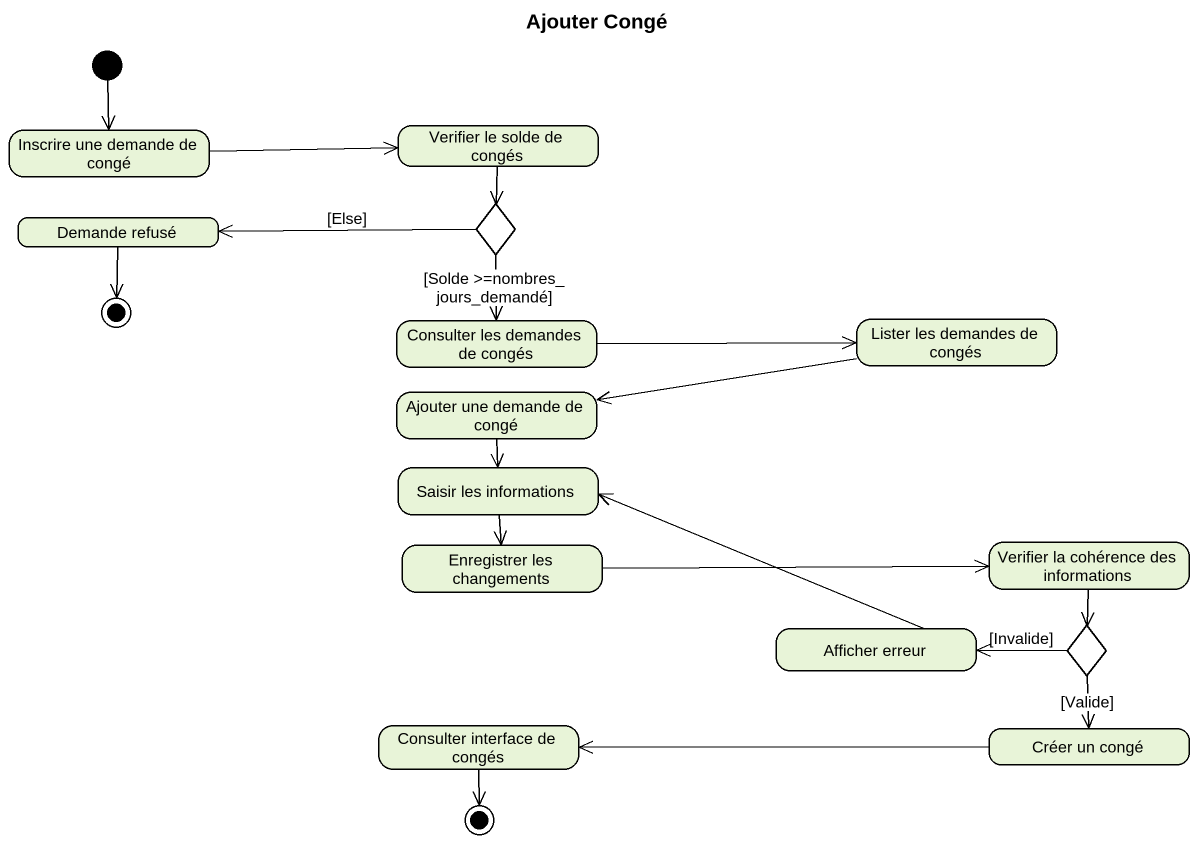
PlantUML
@startuml
title Ajouter Congé
hide empty description
state "Inscrire une demande de congé" as Inscrire_une_demande_de
state "Verifier le solde de congés" as Verifier_le_solde_de_congés
state "Demande refusé" as Demande_refusé
state choice1 <<choice>>
state final1 <<end>>
state "Consulter les demandes de congés" as Consulter_les_demandes_de
state "Lister les demandes de congés" as Lister_les_demandes_de
state "Ajouter une demande de congé" as Ajouter_une_demande_de_congé
state "Saisir les informations" as Saisir_les_informations
state "Enregistrer les changements" as Enregistrer_les_changements
state "Verifier la cohérence des informations" as Verifier_la_cohérence_des
state "Afficher erreur" as Afficher_erreur
state choice2 <<choice>>
state "Consulter interface de congés" as Consulter_interface_de
state "Créer un congé" as Créer_un_congé
state final2 <<end>>
[*] --> Inscrire_une_demande_de
Inscrire_une_demande_de -right-> Verifier_le_solde_de_congés
Verifier_le_solde_de_congés --> choice1
Demande_refusé --> final1
choice1 -left-> Demande_refusé : [Else]
choice1 --> Consulter_les_demandes_de : [Solde >=nombres_ jours_demandé]
Consulter_les_demandes_de -right-> Lister_les_demandes_de
Lister_les_demandes_de -left-> Ajouter_une_demande_de_congé
Ajouter_une_demande_de_congé --> Saisir_les_informations
Saisir_les_informations --> Enregistrer_les_changements
Enregistrer_les_changements -right-> Verifier_la_cohérence_des
Verifier_la_cohérence_des --> choice2
Afficher_erreur -left-> Saisir_les_informations
choice2 -left-> Afficher_erreur : [Invalide]
choice2 --> Créer_un_congé : [Valide]
Consulter_interface_de --> final2
Créer_un_congé -left-> Consulter_interface_de
@enduml
